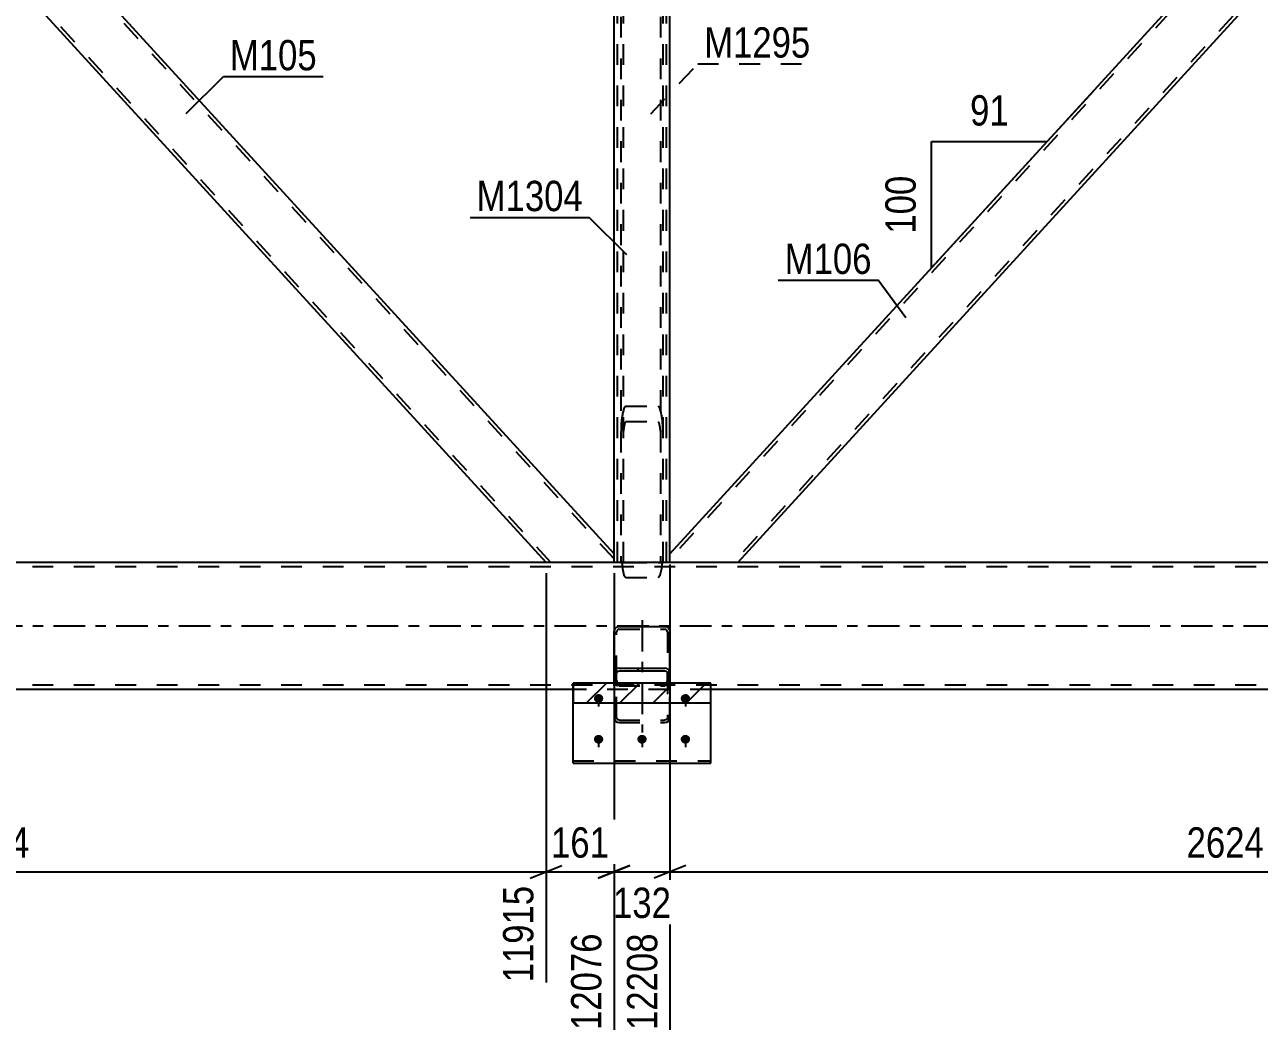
# Model space of a CAD drawing. Header units: millimetres. Extents: x -92 to 749, y -446 to 148.
# Drawn here: x 387.3 to 504, y -166.4 to -70.8 of the extents above; entities that cross this region are included whole.
import ezdxf

# ---------------------------------------------------------------- set-up
doc = ezdxf.new("R2010")
doc.units = ezdxf.units.MM
doc.linetypes.add('DXK_LINE_DOT2', pattern=[3.9198, 1.9599, -1.9599])
doc.linetypes.add('DXK_LINE_DOT3', pattern=[5.9187, 2.979, -0.9799, 0.9799, -0.9799])
doc.styles.add('Arial Narrow', font='ARIALN.TTF', dxfattribs={"height": 0.2})

# ---------------------------------------------------------------- blocks, each defined once
blk = doc.blocks.new('Part-122567614-1943 - 1912')
at = {"color": 7, "linetype": 'DXK_LINE_DOT2'}
for p, q in [((443.7, 12.35), (443.67, 12.28)), ((443.67, 12.28), (443.67, -121.6)), ((443.81, 12.41), (443.7, 12.35)), ((443.96, 12.45), (443.81, 12.41)), ((443.91, 12.28), (443.93, 12.31)), ((443.91, -121.6), (443.91, 12.28)), ((443.93, 12.31), (443.98, 12.34)), ((444.15, 12.47), (443.96, 12.45)), ((443.98, 12.34), (444.05, 12.37)), ((444.05, 12.37), (444.15, 12.37)), ((444.15, 12.47), (447.19, 12.47)), ((444.15, 12.37), (447.19, 12.37)), ((447.37, 12.45), (447.19, 12.47)), ((447.19, 12.37), (447.28, 12.37)), ((447.28, 12.37), (447.36, 12.34)), ((447.36, 12.34), (447.41, 12.31)), ((447.53, 12.41), (447.37, 12.45)), ((447.41, 12.31), (447.43, 12.28)), ((447.43, 12.28), (447.43, -121.6)), ((447.63, 12.35), (447.53, 12.41)), ((447.67, 12.28), (447.63, 12.35)), ((447.67, -121.6), (447.67, 12.28)), ((443.67, 11.08), (443.7, 11.01)), ((443.7, 11.01), (443.81, 10.95)), ((443.81, 10.95), (443.96, 10.91)), ((443.93, 11.05), (443.91, 11.08)), ((443.98, 11.02), (443.93, 11.05)), ((443.96, 10.91), (444.15, 10.9)), ((444.05, 11), (443.98, 11.02)), ((444.15, 10.99), (444.05, 11)), ((444.15, 10.99), (447.19, 10.99)), ((444.15, 10.9), (447.19, 10.9)), ((447.28, 11), (447.19, 10.99)), ((447.19, 10.9), (447.37, 10.91)), ((447.36, 11.02), (447.28, 11)), ((447.41, 11.05), (447.36, 11.02)), ((447.37, 10.91), (447.53, 10.95)), ((447.43, 11.08), (447.41, 11.05)), ((447.53, 10.95), (447.63, 11.01)), ((447.63, 11.01), (447.67, 11.08)), ((444.15, -106.83), (443.96, -107.05)), ((444.15, -106.83), (447.19, -106.83)), ((447.37, -107.05), (447.19, -106.83)), ((444.05, -108.4), (444.15, -108.29)), ((444.15, -108.29), (447.19, -108.29)), ((447.19, -108.29), (447.28, -108.4)), ((443.7, -108.64), (443.67, -109.75)), ((443.91, -109.75), (443.93, -109.19)), ((447.41, -109.19), (447.43, -109.75)), ((447.67, -109.75), (447.63, -108.64)), ((443.67, -121.6), (443.91, -121.6)), ((443.67, -121.6), (443.7, -121.6)), ((443.75, -121.6), (444.15, -121.6)), ((443.75, -121.6), (443.81, -122.16)), ((443.81, -122.16), (443.96, -122.8)), ((444.05, -121.6), (443.91, -121.6)), ((444.15, -121.6), (444.05, -121.6)), ((444.15, -121.6), (447.19, -121.6)), ((447.19, -121.6), (447.59, -121.6)), ((447.28, -121.6), (447.19, -121.6)), ((447.41, -121.6), (447.28, -121.6)), ((447.37, -122.8), (447.53, -122.16)), ((447.43, -121.6), (447.41, -121.6)), ((447.43, -121.6), (447.67, -121.6)), ((447.53, -122.16), (447.59, -121.6)), ((443.96, -122.8), (444.15, -123.02)), ((444.15, -123.02), (447.19, -123.02)), ((447.19, -123.02), (447.37, -122.8))]:
    blk.add_line(p, q, dxfattribs=at)
for centre, radius, start, end in [((449.8, -108.82), 6.1, 163.1269, 178.2201), ((441.53, -108.82), 6.1, 1.7799, 16.8731), ((446.97, -109.29), 3.05, 163.1269, 178.2201), ((444.36, -109.29), 3.05, 1.7799, 16.8731)]:
    blk.add_arc(centre, radius, start, end, dxfattribs=at)
blk = doc.blocks.new('Part-122567614-1968 - 1912')
at = {"color": 7, "linetype": 'DXK_LINE_DOT2'}
for p, q in [((448.31, -6), (443.03, -6)), ((443.03, -6.8), (443.03, -6)), ((443.35, -121.6), (443.35, -6)), ((447.99, -121.6), (447.99, -6)), ((448.31, -6.8), (448.31, -6)), ((443.03, -121.6), (443.03, -120.8)), ((448.31, -121.6), (448.31, -120.8)), ((448.31, -121.6), (443.03, -121.6))]:
    blk.add_line(p, q, dxfattribs=at)
at = {"color": 2, "linetype": 'Continuous'}
for p, q in [((443.03, -120.8), (443.03, -6.8)), ((448.31, -120.8), (448.31, -6.8))]:
    blk.add_line(p, q, dxfattribs=at)
blk = doc.blocks.new('Bolt-122567614-2068 - 1912')
at = {"linetype": 'Continuous'}
for points in [[(441.57, -134.05), (441.66, -134.05), (441.75, -134.08), (441.83, -134.12), (441.89, -134.18), (441.95, -134.25), (441.99, -134.33), (442, -134.42), (442, -134.5), (441.99, -134.59), (441.95, -134.67), (441.89, -134.74), (441.83, -134.79), (441.75, -134.84), (441.66, -134.86), (441.57, -134.87), (441.48, -134.86), (441.39, -134.84), (441.31, -134.79), (441.24, -134.74), (441.19, -134.67), (441.15, -134.59), (441.13, -134.5), (441.13, -134.42), (441.15, -134.33), (441.19, -134.25), (441.24, -134.18), (441.31, -134.12), (441.39, -134.08), (441.48, -134.05)], [(449.77, -134.05), (449.86, -134.05), (449.95, -134.08), (450.03, -134.12), (450.09, -134.18), (450.15, -134.25), (450.19, -134.33), (450.2, -134.42), (450.2, -134.5), (450.19, -134.59), (450.15, -134.67), (450.09, -134.74), (450.03, -134.79), (449.95, -134.84), (449.86, -134.86), (449.77, -134.87), (449.68, -134.86), (449.59, -134.84), (449.51, -134.79), (449.44, -134.74), (449.39, -134.67), (449.35, -134.59), (449.33, -134.5), (449.33, -134.42), (449.35, -134.33), (449.39, -134.25), (449.44, -134.18), (449.51, -134.12), (449.59, -134.08), (449.68, -134.05)], [(441.57, -137.9), (441.66, -137.91), (441.75, -137.93), (441.83, -137.98), (441.89, -138.04), (441.95, -138.1), (441.99, -138.18), (442, -138.27), (442, -138.35), (441.99, -138.44), (441.95, -138.52), (441.89, -138.59), (441.83, -138.65), (441.75, -138.69), (441.66, -138.72), (441.57, -138.73), (441.48, -138.72), (441.39, -138.69), (441.31, -138.65), (441.24, -138.59), (441.19, -138.52), (441.15, -138.44), (441.13, -138.35), (441.13, -138.27), (441.15, -138.18), (441.19, -138.1), (441.24, -138.04), (441.31, -137.98), (441.39, -137.93), (441.48, -137.91)], [(445.67, -137.9), (445.76, -137.91), (445.85, -137.93), (445.93, -137.98), (445.99, -138.04), (446.05, -138.1), (446.09, -138.18), (446.1, -138.27), (446.1, -138.35), (446.09, -138.44), (446.05, -138.52), (445.99, -138.59), (445.93, -138.65), (445.85, -138.69), (445.76, -138.72), (445.67, -138.73), (445.58, -138.72), (445.49, -138.69), (445.41, -138.65), (445.34, -138.59), (445.29, -138.52), (445.25, -138.44), (445.23, -138.35), (445.23, -138.27), (445.25, -138.18), (445.29, -138.1), (445.34, -138.04), (445.41, -137.98), (445.49, -137.93), (445.58, -137.91)], [(449.77, -137.9), (449.86, -137.91), (449.95, -137.93), (450.03, -137.98), (450.09, -138.04), (450.15, -138.1), (450.19, -138.18), (450.2, -138.27), (450.2, -138.35), (450.19, -138.44), (450.15, -138.52), (450.09, -138.59), (450.03, -138.65), (449.95, -138.69), (449.86, -138.72), (449.77, -138.73), (449.68, -138.72), (449.59, -138.69), (449.51, -138.65), (449.44, -138.59), (449.39, -138.52), (449.35, -138.44), (449.33, -138.35), (449.33, -138.27), (449.35, -138.18), (449.39, -138.1), (449.44, -138.04), (449.51, -137.98), (449.59, -137.93), (449.68, -137.91)]]:
    blk.add_hatch(color=1, dxfattribs=at).paths.add_polyline_path(points)
at = {"color": 1, "linetype": 'Continuous'}
for p, q in [((441.57, -134.06), (441.57, -135.2)), ((449.77, -134.06), (449.77, -135.2)), ((441.57, -137.91), (441.57, -139.05)), ((445.67, -137.91), (445.67, -139.05)), ((449.77, -137.91), (449.77, -139.05))]:
    blk.add_line(p, q, dxfattribs=at)
blk = doc.blocks.new('Part-122567614-2108 - 1912')
at = {"color": 2, "linetype": 'Continuous'}
for p, q in [((578.17, -121.6), (-40, -121.6)), ((439.17, -133.6), (224.79, -133.6)), ((578.17, -133.6), (452.17, -133.6))]:
    blk.add_line(p, q, dxfattribs=at)
at = {"color": 7, "linetype": 'DXK_LINE_DOT2'}
for p, q in [((578.17, -122), (-40, -122)), ((578.17, -133.2), (-40, -133.2)), ((452.17, -133.6), (439.17, -133.6))]:
    blk.add_line(p, q, dxfattribs=at)
at = {"color": 7, "linetype": 'DXK_LINE_DOT3'}
blk.add_line((-42, -127.6), (578.17, -127.6), dxfattribs=at)
blk = doc.blocks.new('Part-122567614-2147 - 1912')
at = {"linetype": 'Continuous'}
h = blk.add_hatch(dxfattribs=at)
h.set_pattern_fill('', scale=0.7, style=0, pattern_type=0)
h.set_pattern_definition([(45, (439.1668, -132.9956), (-1.57154, 1.57154), [])])
h.paths.add_polyline_path([(452.17, -133), (439.17, -133), (439.17, -134.87), (452.17, -134.87)])
at = {"color": 7, "linetype": 'DXK_LINE_DOT2'}
for p, q in [((439.17, -134.87), (439.17, -133)), ((452.17, -134.87), (452.17, -133)), ((439.17, -140.35), (452.17, -140.35))]:
    blk.add_line(p, q, dxfattribs=at)
at = {"color": 2, "linetype": 'Continuous'}
for p, q in [((452.17, -133), (439.17, -133)), ((439.17, -133), (439.17, -134.87)), ((452.17, -134.87), (452.17, -133)), ((439.17, -140.57), (439.17, -134.87)), ((439.17, -134.87), (452.17, -134.87)), ((452.17, -140.57), (452.17, -134.87)), ((439.17, -140.57), (452.17, -140.57))]:
    blk.add_line(p, q, dxfattribs=at)
blk = doc.blocks.new('Part-122567614-2148 - 1912')
at = {"linetype": 'Continuous'}
h = blk.add_hatch(dxfattribs=at)
h.set_pattern_fill('', scale=0.7, style=0, pattern_type=0)
h.set_pattern_definition([(45, (448.2703, -131.9108), (-1.5715, 1.5715), [])])
h.paths.add_polyline_path([(448.31, -132.11), (448.27, -131.91), (448.17, -131.75), (448.01, -131.63), (447.83, -131.6), (443.51, -131.6), (443.32, -131.63), (443.17, -131.75), (443.06, -131.91), (443.03, -132.11), (443.03, -133), (443.27, -133), (443.27, -132.11), (443.29, -132.01), (443.34, -131.93), (443.41, -131.87), (443.51, -131.85), (447.83, -131.85), (447.92, -131.87), (448, -131.93), (448.05, -132.01), (448.07, -132.11), (448.07, -133), (448.31, -133)])
at = {"color": 7, "linetype": 'DXK_LINE_DOT3'}
blk.add_line((445.67, -127.04), (445.67, -137.66), dxfattribs=at)
at = {"color": 2, "linetype": 'Continuous'}
for p, q in [((443.03, -128.17), (443.06, -127.97)), ((443.03, -132.11), (443.03, -128.17)), ((443.32, -127.69), (443.51, -127.66)), ((443.51, -127.66), (447.83, -127.66)), ((447.83, -127.66), (448.01, -127.69)), ((448.27, -127.97), (448.31, -128.17)), ((448.31, -132.11), (448.31, -128.17)), ((443.51, -131.6), (443.32, -131.63)), ((443.51, -131.6), (447.83, -131.6)), ((448.01, -131.63), (447.83, -131.6)), ((443.06, -131.91), (443.03, -132.11)), ((443.03, -133), (443.03, -132.11)), ((443.03, -133), (443.27, -133)), ((443.27, -132.11), (443.29, -132.01)), ((443.27, -133), (443.27, -132.11)), ((443.27, -132.76), (443.29, -132.86)), ((443.29, -132.01), (443.34, -131.93)), ((443.29, -132.86), (443.34, -132.94)), ((443.34, -131.93), (443.41, -131.87)), ((443.41, -133), (443.34, -132.94)), ((443.41, -131.87), (443.51, -131.85)), ((443.51, -131.85), (447.83, -131.85)), ((447.83, -131.85), (447.92, -131.87)), ((447.92, -131.87), (448, -131.93)), ((447.92, -133), (448, -132.94)), ((448, -131.93), (448.05, -132.01)), ((448, -132.94), (448.05, -132.86)), ((448.05, -132.01), (448.07, -132.11)), ((448.05, -132.86), (448.07, -132.76)), ((448.07, -133), (448.07, -132.11)), ((448.07, -133), (448.31, -133)), ((448.31, -132.11), (448.27, -131.91)), ((448.31, -133), (448.31, -132.11))]:
    blk.add_line(p, q, dxfattribs=at)
at = {"color": 7, "linetype": 'DXK_LINE_DOT2'}
for p, q in [((443.29, -128.07), (443.27, -128.17)), ((443.27, -136.27), (443.27, -128.17)), ((443.34, -127.99), (443.29, -128.07)), ((443.41, -127.93), (443.34, -127.99)), ((443.51, -127.91), (443.41, -127.93)), ((443.51, -127.91), (447.83, -127.91)), ((447.92, -127.93), (447.83, -127.91)), ((448, -127.99), (447.92, -127.93)), ((448.05, -128.07), (448, -127.99)), ((448.07, -128.17), (448.05, -128.07)), ((448.07, -128.17), (448.07, -136.27)), ((443.03, -132.11), (443.03, -132.76)), ((443.03, -132.76), (443.03, -136.27)), ((443.06, -132.96), (443.03, -132.76)), ((443.41, -133), (443.41, -133)), ((443.41, -133), (443.51, -133.02)), ((447.83, -133.02), (447.92, -133)), ((447.92, -133), (447.92, -133)), ((448.31, -132.76), (448.27, -132.96)), ((448.31, -136.27), (448.31, -132.11)), ((443.51, -133.27), (443.32, -133.24)), ((443.51, -133.02), (447.83, -133.02)), ((443.51, -133.27), (447.83, -133.27)), ((448.01, -133.24), (447.83, -133.27)), ((443.03, -136.27), (443.06, -136.44)), ((443.06, -136.44), (443.17, -136.59)), ((443.29, -136.36), (443.27, -136.27)), ((443.34, -136.43), (443.29, -136.36)), ((443.41, -136.48), (443.34, -136.43)), ((443.51, -136.5), (443.41, -136.48)), ((443.51, -136.5), (447.83, -136.5)), ((447.92, -136.48), (447.83, -136.5)), ((448, -136.43), (447.92, -136.48)), ((448.05, -136.36), (448, -136.43)), ((448.07, -136.27), (448.05, -136.36)), ((448.17, -136.59), (448.27, -136.44)), ((448.27, -136.44), (448.31, -136.27)), ((443.17, -136.59), (443.32, -136.69)), ((443.32, -136.69), (443.51, -136.72)), ((443.51, -136.72), (447.83, -136.72)), ((447.83, -136.72), (448.01, -136.69)), ((448.01, -136.69), (448.17, -136.59))]:
    blk.add_line(p, q, dxfattribs=at)
at = {"color": 2, "linetype": 'Continuous'}
for centre, start, end in [((443.53, -128.15), 114.32, 159.2417), ((447.81, -128.15), 20.7583, 65.68), ((443.53, -132.09), 114.32, 159.2417), ((447.81, -132.09), 20.7583, 65.68)]:
    blk.add_arc(centre, 0.496, start, end, dxfattribs=at)
at = {"color": 7, "linetype": 'DXK_LINE_DOT2'}
for centre, start, end in [((443.53, -132.78), 200.7583, 245.68), ((447.81, -132.78), 294.32, 339.2417)]:
    blk.add_arc(centre, 0.496, start, end, dxfattribs=at)
blk = doc.blocks.new('Part-122567614-2209 - 1912')
at = {"color": 2, "linetype": 'Continuous'}
for p, q in [((390.91, -63.8), (387.33, -67.71)), ((443.03, -120.8), (390.91, -63.8)), ((436.6, -121.6), (387.33, -67.71)), ((443.03, -121.6), (443.03, -120.8))]:
    blk.add_line(p, q, dxfattribs=at)
at = {"color": 7, "linetype": 'DXK_LINE_DOT2'}
for p, q in [((443.03, -121.27), (390.69, -64.04)), ((387.55, -67.48), (387.57, -67.46)), ((437.04, -121.6), (387.55, -67.48)), ((443.03, -121.6), (436.6, -121.6)), ((443.03, -121.6), (443.03, -121.57))]:
    blk.add_line(p, q, dxfattribs=at)
blk = doc.blocks.new('Part-122567614-2265 - 1912')
at = {"color": 7, "linetype": 'DXK_LINE_DOT2'}
for p, q in [((553.7, -6), (448.31, -121.27)), ((559.69, -6.33), (454.3, -121.6)), ((559.69, -6), (553.27, -6)), ((504, -59.89), (500.42, -63.8)), ((507.58, -63.8), (504, -67.71)), ((454.73, -121.6), (448.31, -121.6))]:
    blk.add_line(p, q, dxfattribs=at)
at = {"color": 2, "linetype": 'Continuous'}
for p, q in [((553.27, -6), (504, -59.89)), ((559.69, -6.8), (507.58, -63.8)), ((559.69, -6.8), (559.69, -6)), ((500.42, -63.8), (448.31, -120.8)), ((504, -67.71), (454.73, -121.6)), ((448.31, -121.6), (448.31, -120.8))]:
    blk.add_line(p, q, dxfattribs=at)
blk = doc.blocks.new('Part-122567614-2280 - 1912')
at = {"color": 7, "linetype": 'DXK_LINE_DOT2'}
for p, q in [((437.04, -6), (331.64, -121.27)), ((443.03, -6.33), (337.63, -121.6)), ((443.03, -6), (436.6, -6)), ((443.03, -6.71), (443.03, -6)), ((387.33, -59.89), (383.76, -63.8)), ((390.91, -63.8), (387.33, -67.71)), ((338.06, -121.6), (331.64, -121.6))]:
    blk.add_line(p, q, dxfattribs=at)
at = {"color": 2, "linetype": 'Continuous'}
for p, q in [((436.6, -6), (387.33, -59.89)), ((443.03, -6.8), (390.91, -63.8)), ((443.03, -6.73), (443.03, -6.71)), ((443.03, -6.8), (443.03, -6.73)), ((383.76, -63.8), (331.64, -120.8)), ((387.33, -67.71), (338.06, -121.6)), ((331.64, -121.6), (331.64, -120.8))]:
    blk.add_line(p, q, dxfattribs=at)
blk = doc.blocks.new('StraightDimension-122567614-7613 - 1912')
at = {"color": 7, "linetype": 'Continuous'}
for p, q in [((448.31, -121.8), (448.31, -165.79)), ((553.27, -122.6), (553.27, -161.29)), ((449.81, -150.25), (446.81, -151.45)), ((551.77, -151.45), (554.77, -150.25)), ((448.31, -150.85), (553.27, -150.85))]:
    blk.add_line(p, q, dxfattribs=at)
at = {"color": 0}
blk.add_wipeout([(505.05, -150.1), (505.05, -145.9), (496.53, -145.9), (496.53, -150.1)], dxfattribs=at)
at = {"color": 3, "style": 'Arial Narrow'}
blk.add_text('2624', height=2.863, dxfattribs=at).set_placement((497.13, -149.5))
at = {"color": 0, "linetype": 'Continuous'}
blk.add_wipeout([(552.67, -151.55), (548.47, -151.55), (548.47, -161.89), (552.67, -161.89)], dxfattribs=at)
at = {"color": 3, "linetype": 'Continuous', "style": 'Arial Narrow'}
blk.add_text('14832', height=2.863, rotation=90.0002, dxfattribs=at).set_placement((552.07, -161.29))
blk = doc.blocks.new('StraightDimension-122567614-7614 - 1912')
at = {"color": 7, "linetype": 'Continuous'}
for p, q in [((448.31, -121.8), (448.31, -165.79)), ((443.03, -122.6), (443.03, -165.79)), ((441.53, -151.45), (444.53, -150.25)), ((449.81, -150.25), (446.81, -151.45)), ((443.03, -150.85), (448.31, -150.85))]:
    blk.add_line(p, q, dxfattribs=at)
at = {"color": 0}
blk.add_wipeout([(449.01, -155.8), (449.01, -151.6), (442.33, -151.6), (442.33, -155.8)], dxfattribs=at)
at = {"color": 3, "style": 'Arial Narrow'}
blk.add_text('132', height=2.863, dxfattribs=at).set_placement((442.93, -155.2))
at = {"color": 0, "linetype": 'Continuous'}
blk.add_wipeout([(447.71, -156.05), (443.51, -156.05), (443.51, -166.39), (447.71, -166.39)], dxfattribs=at)
at = {"color": 3, "linetype": 'Continuous', "style": 'Arial Narrow'}
blk.add_text('12208', height=2.863, rotation=90.0002, dxfattribs=at).set_placement((447.11, -165.79))
blk = doc.blocks.new('AngleDimension-122567614-2840 - 1912')
at = {"color": 7, "linetype": 'Continuous'}
for p, q in [((488.32, -77.04), (483.96, -81.8)), ((473.03, -81.8), (483.96, -81.8)), ((473.03, -93.76), (483.96, -81.8)), ((473.03, -93.76), (473.03, -81.8))]:
    blk.add_line(p, q, dxfattribs=at)
at = {"color": 0}
for points in [[(480.93, -80.9), (480.93, -76.7), (476.07, -76.7), (476.07, -80.9)], [(472.13, -84.44), (467.93, -84.44), (467.93, -91.12), (472.13, -91.12)]]:
    blk.add_wipeout(points, dxfattribs=at)
at = {"color": 3, "style": 'Arial Narrow'}
blk.add_text('91', height=2.863, dxfattribs=at).set_placement((476.67, -80.3))
blk.add_text('100', height=2.863, rotation=90.0002, dxfattribs=at).set_placement((471.53, -90.52))
blk = doc.blocks.new('StraightDimension-122567614-7615 - 1912')
at = {"color": 7, "linetype": 'Continuous'}
for p, q in [((436.6, -122.6), (436.6, -161.29)), ((443.03, -122.6), (443.03, -165.79)), ((435.1, -151.45), (438.1, -150.25)), ((444.53, -150.25), (441.53, -151.45)), ((436.6, -150.85), (443.03, -150.85))]:
    blk.add_line(p, q, dxfattribs=at)
at = {"color": 0, "linetype": 'Continuous'}
blk.add_wipeout([(442.43, -156.05), (438.23, -156.05), (438.23, -166.39), (442.43, -166.39)], dxfattribs=at)
at = {"color": 3, "linetype": 'Continuous', "style": 'Arial Narrow'}
blk.add_text('12076', height=2.863, rotation=90.0002, dxfattribs=at).set_placement((441.83, -165.79))
at = {"color": 0}
blk.add_wipeout([(443.16, -150.1), (443.16, -145.9), (436.47, -145.9), (436.47, -150.1)], dxfattribs=at)
at = {"color": 3, "style": 'Arial Narrow'}
blk.add_text('161', height=2.863, dxfattribs=at).set_placement((437.07, -149.5))
blk = doc.blocks.new('StraightDimension-122567614-7616 - 1912')
at = {"color": 7, "linetype": 'Continuous'}
for p, q in [((331.64, -122.6), (331.64, -163.96)), ((436.6, -122.6), (436.6, -161.29)), ((333.14, -150.25), (330.14, -151.45)), ((435.1, -151.45), (438.1, -150.25)), ((331.64, -150.85), (436.6, -150.85))]:
    blk.add_line(p, q, dxfattribs=at)
at = {"color": 0}
blk.add_wipeout([(388.38, -150.1), (388.38, -145.9), (379.87, -145.9), (379.87, -150.1)], dxfattribs=at)
at = {"color": 3, "style": 'Arial Narrow'}
blk.add_text('2624', height=2.863, dxfattribs=at).set_placement((380.47, -149.5))
at = {"color": 0, "linetype": 'Continuous'}
blk.add_wipeout([(436, -151.55), (431.8, -151.55), (431.8, -161.89), (436, -161.89)], dxfattribs=at)
at = {"color": 3, "linetype": 'Continuous', "style": 'Arial Narrow'}
blk.add_text('11915', height=2.863, rotation=90.0002, dxfattribs=at).set_placement((435.4, -161.29))
blk = doc.blocks.new('Mark-122567614-1939 - 1912')
at = {"color": 30, "linetype": 'DXK_LINE_DOT2'}
for p, q in [((446.49, -79.19), (450.94, -74.48)), ((450.94, -74.48), (462.19, -74.48))]:
    blk.add_line(p, q, dxfattribs=at)
at = {"color": 0}
blk.add_wipeout([(461.59, -73.88), (461.59, -70.88), (451.54, -70.88), (451.54, -73.88)], dxfattribs=at)
blk.add_wipeout([(461.59, -73.88), (461.59, -70.88), (451.54, -70.88), (451.54, -73.88)], dxfattribs=at)
at = {"color": 3, "style": 'Arial Narrow'}
blk.add_text('M1295', height=2.863, dxfattribs=at).set_placement((451.54, -73.88))
blk = doc.blocks.new('Mark-122567614-2205 - 1912')
at = {"color": 30, "linetype": 'Continuous'}
for p, q in [((402.59, -79.17), (406.12, -75.68)), ((406.12, -75.68), (415.54, -75.68))]:
    blk.add_line(p, q, dxfattribs=at)
at = {"color": 0}
blk.add_wipeout([(414.94, -75.08), (414.94, -72.08), (406.72, -72.08), (406.72, -75.08)], dxfattribs=at)
blk.add_wipeout([(414.94, -75.08), (414.94, -72.08), (406.72, -72.08), (406.72, -75.08)], dxfattribs=at)
at = {"color": 3, "style": 'Arial Narrow'}
blk.add_text('M105', height=2.863, dxfattribs=at).set_placement((406.72, -75.08))
blk = doc.blocks.new('Mark-122567614-2261 - 1912')
at = {"color": 30, "linetype": 'Continuous'}
for p in [(458.55, -94.93), (470.6, -98.47)]:
    blk.add_line(p, (467.98, -94.93), dxfattribs=at)
at = {"color": 0}
blk.add_wipeout([(467.38, -94.33), (467.38, -91.33), (459.15, -91.33), (459.15, -94.33)], dxfattribs=at)
blk.add_wipeout([(467.38, -94.33), (467.38, -91.33), (459.15, -91.33), (459.15, -94.33)], dxfattribs=at)
at = {"color": 3, "style": 'Arial Narrow'}
blk.add_text('M106', height=2.863, dxfattribs=at).set_placement((459.15, -94.33))
blk = doc.blocks.new('Mark-122567614-18383 - 1912')
at = {"color": 30, "linetype": 'Continuous'}
for p in [(429.44, -88.99), (444.23, -92.53)]:
    blk.add_line(p, (440.69, -88.99), dxfattribs=at)
at = {"color": 0}
blk.add_wipeout([(440.09, -88.39), (440.09, -85.39), (430.04, -85.39), (430.04, -88.39)], dxfattribs=at)
blk.add_wipeout([(440.09, -88.39), (440.09, -85.39), (430.04, -85.39), (430.04, -88.39)], dxfattribs=at)
at = {"color": 3, "style": 'Arial Narrow'}
blk.add_text('M1304', height=2.863, dxfattribs=at).set_placement((430.04, -88.39))

msp = doc.modelspace()

# ---------------------------------------------------------------- block references
for name in ['Part-122567614-1943 - 1912', 'Part-122567614-2280 - 1912', 'Part-122567614-1968 - 1912', 'Part-122567614-2265 - 1912', 'Part-122567614-2209 - 1912', 'Part-122567614-2108 - 1912', 'Part-122567614-2148 - 1912', 'Part-122567614-2147 - 1912', 'Bolt-122567614-2068 - 1912']:
    msp.add_blockref(name, (0, 0))

# ---------------------------------------------------------------- next in the draw order: block references
for name in ['Mark-122567614-1939 - 1912', 'Mark-122567614-2205 - 1912', 'AngleDimension-122567614-2840 - 1912', 'Mark-122567614-18383 - 1912', 'StraightDimension-122567614-7613 - 1912']:
    msp.add_blockref(name, (0, 0))

# ---------------------------------------------------------------- next in the draw order: block references
for name in ['Mark-122567614-2261 - 1912', 'StraightDimension-122567614-7614 - 1912']:
    msp.add_blockref(name, (0, 0))

# ---------------------------------------------------------------- next in the draw order: block references
msp.add_blockref('StraightDimension-122567614-7615 - 1912', (0, 0))

# ---------------------------------------------------------------- next in the draw order: block references
msp.add_blockref('StraightDimension-122567614-7616 - 1912', (0, 0))

doc.saveas('drawing.dxf')
